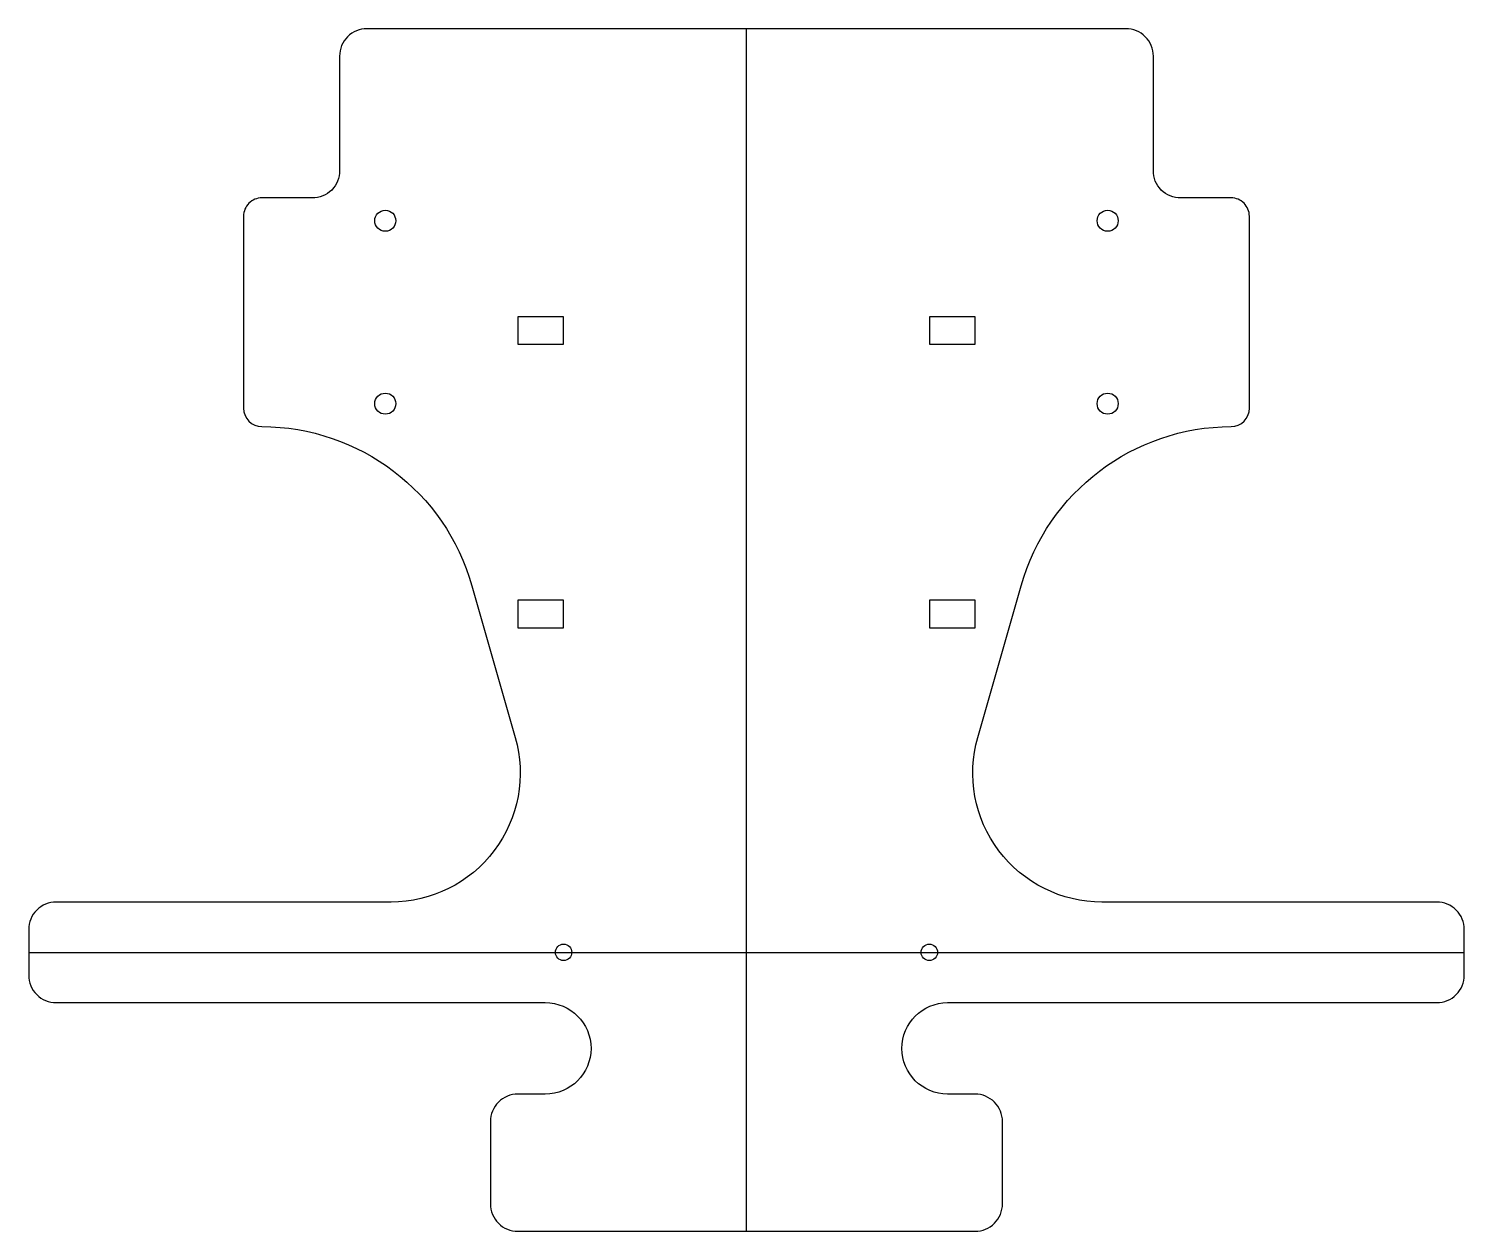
# Model space of a CAD drawing. Header units: millimetres. Extents: x -70 to 87, y -62 to 70.
import ezdxf

# ---------------------------------------------------------------- set-up
doc = ezdxf.new("R2010")
doc.units = ezdxf.units.MM
doc.header["$MEASUREMENT"] = 0

msp = doc.modelspace()

# ---------------------------------------------------------------- linework, layer by layer
at = {"linetype": 'Continuous'}
for p, q in [((8.62, -61.88), (8.62, 69.62)), ((-69.88, -31.38), (87.12, -31.38))]:
    msp.add_line(p, q, dxfattribs=at)
msp.add_lwpolyline([(8.62, 69.62), (-32.88, 69.62, 0.414214), (-35.88, 66.62), (-35.88, 54.12, -0.42461), (-38.88, 51.12), (-44.38, 51.12, 0.414214), (-46.38, 49.12), (-46.38, 28.12, 0.41305), (-44.38, 26.12, -0.333756), (-21.4, 8.71), (-16.67, -7.87, -0.498284), (-30.25, -25.88), (-66.88, -25.88, 0.414214), (-69.88, -28.88), (-69.88, -33.88, 0.414214), (-66.88, -36.88), (-13.38, -36.88, -1), (-13.38, -46.88), (-16.38, -46.88, 0.414214), (-19.38, -49.88), (-19.38, -58.88, 0.414214), (-16.38, -61.88), (8.62, -61.88), (33.62, -61.88, 0.414214), (36.62, -58.88), (36.62, -49.88, 0.414214), (33.62, -46.88), (30.62, -46.88, -1), (30.62, -36.88), (84.12, -36.88, 0.414214), (87.12, -33.88), (87.12, -28.88, 0.414214), (84.12, -25.88), (47.5, -25.88, -0.498284), (33.91, -7.87), (38.65, 8.71, -0.333756), (61.63, 26.12, 0.41305), (63.62, 28.12), (63.62, 49.12, 0.414214), (61.62, 51.12), (56.12, 51.12, -0.42461), (53.12, 54.12), (53.12, 66.62, 0.414214), (50.12, 69.62)], format="xyb", close=True)
for points in [[(-11.38, 35.12), (-11.38, 38.12), (-16.38, 38.12), (-16.38, 35.12)], [(33.62, 35.12), (33.62, 38.12), (28.62, 38.12), (28.62, 35.12)], [(-11.38, 4.12), (-11.38, 7.12), (-16.38, 7.12), (-16.38, 4.12)], [(33.62, 4.12), (33.62, 7.12), (28.62, 7.12), (28.62, 4.12)]]:
    msp.add_lwpolyline(points, close=True)
for centre, radius in [((-30.88, 48.62), 1.15), ((48.12, 48.62), 1.15), ((-30.88, 28.62), 1.15), ((48.12, 28.62), 1.15), ((-11.38, -31.38), 0.9), ((28.62, -31.38), 0.9)]:
    msp.add_circle(centre, radius)

doc.saveas('drawing.dxf')
